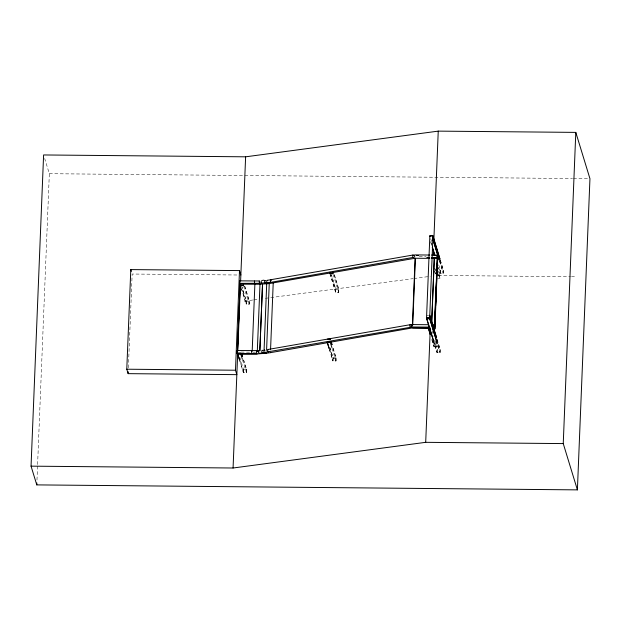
<?xml version="1.0" encoding="UTF-8"?>
<svg xmlns="http://www.w3.org/2000/svg" width="621" height="621" viewBox="0 0 621 621"><rect width="100%" height="100%" fill="white"/><g stroke="black" fill="none" stroke-linecap="round" stroke-linejoin="round"><path stroke-width="0.47" stroke-dasharray="3.1 2.33" d="M36.973 480.049L37.563 465.509M37.602 464.539L49.331 173.701L44.689 158.526M128.376 367.849L132.157 274.032L237.967 275.002M243.385 372.67L243.51 369.697L246.615 369.72L246.49 372.701L243.385 372.67L239.838 361.065M244.713 286.017L249.355 301.193L249.238 304.166L246.133 304.135L246.25 301.162L241.887 286.879M239.784 357.292L243.603 369.79L243.494 372.577L239.947 360.972M244.612 286.11L249.254 301.286L249.137 304.073L246.234 304.042L246.351 301.255L241.709 286.079M246.397 372.6L246.506 369.813L243.51 359.994M333.128 348.187L336.124 358.007L336.008 360.98L332.903 360.956L333.027 357.975L330.023 348.156M334.502 275.188L338.872 289.471L338.748 292.452L335.643 292.421L335.767 289.448L331.397 275.165M333.019 348.28L336.023 358.1L335.914 360.886L333.003 360.863L333.12 358.076L329.844 347.364M436.152 340.386L437.238 343.956L437.122 346.937L434.017 346.906L434.133 343.925L433.047 340.355M437.021 346.836L434.118 346.813L434.234 344.026L433.14 340.455M437.557 278.441L439.885 278.456L440.002 275.483L438.636 271.02M437.005 352.503L437.13 349.522L440.235 349.553L440.11 352.526L437.005 352.503L433.326 340.455M440.204 273.201L440.328 270.228L443.433 270.251L443.309 273.232L440.204 273.201L438.511 267.643M437.013 339.454L440.126 349.646L440.017 352.433L437.114 352.41L437.223 349.623L434.389 340.355M440.211 260.16L443.324 270.345L443.215 273.131L440.312 273.108L440.421 270.321L438.442 263.84M244.27 301.146L252.894 299.997M253.857 299.865L258.647 299.229M265.353 298.328L412.942 278.65M413.897 278.519L430.19 276.345M252.988 352.185L255.549 352.161M49.331 173.701L572.508 178.522M573.478 178.53L588.009 178.662M419.237 256.489L425.99 256.551M438.449 275.468L570.575 276.687M571.545 276.694L574.448 276.718M436.99 275.553L439.901 275.577L438.535 271.113M335.767 289.448L338.872 289.471M246.25 301.162L249.355 301.193M426.743 315.344L428.684 315.359M434.133 343.925L437.238 343.956M241.057 352.091L250.286 352.177M333.027 357.975L336.124 358.007M333.12 358.076L336.023 358.1M243.603 369.79L246.506 369.813M440.312 260.067L443.433 270.251M439.629 261.185L443.309 273.232M439.536 261.092L443.215 273.131M430.695 238.728L431.642 241.6M430.679 241.608L431.533 244.387M438.612 267.55L440.312 273.108M430.858 242.632L431.711 245.411M438.519 273.993L439.885 278.456M438.698 274.793L439.784 278.363M434.809 268.412L435.36 270.197M434.716 268.311L435.531 270.989M434.7 271.198L435.515 273.877M434.591 271.292L435.414 273.97M437.114 339.361L440.235 349.553M436.431 340.487L440.11 352.526M436.338 340.393L440.017 352.433M436.043 340.479L437.137 344.05M432.208 330.869L433.846 336.225M435.111 340.587L437.122 346.937M433.427 340.362L437.114 352.41M431.937 339.671L434.118 346.813M431.859 339.671L434.017 346.906M334.129 274.397L338.763 289.565L338.655 292.351L335.751 292.328L330.294 274.474M333.198 274.505L338.748 292.452M331.226 274.366L335.86 289.541M329.914 273.675L335.643 292.421M332.088 348.389L336.008 360.98M329.456 349.258L333.003 360.863M329.355 349.351L332.903 360.956M243.68 286.219L249.238 304.166M241.321 287.973L246.234 304.042M241.491 288.967L246.133 304.135M243.611 359.901L246.615 369.72M242.578 360.102L246.49 372.701"/><path stroke-width="0.93" d="M31.05 466.154L43.602 154.955L245.621 156.818L438.247 131.124L575.799 132.389L589.95 178.677L577.398 489.876L36.779 484.892L31.05 466.154L233.069 468.009L425.695 442.323L563.247 443.588L577.398 489.876M36.779 484.892L36.856 482.959M239.496 270.593L235.475 370.217L236.834 374.649L128.136 373.648L126.785 369.216L130.798 269.592L239.496 270.593L240.855 275.033M128.136 373.648L128.213 371.715M256.659 351.214L256.45 350.593L236.95 350.539L236.95 353.007L240.676 352.922M259.322 280.987L239.791 280.847L239.675 282.935L239.76 283.339L259.399 283.3L270.546 282.268M257.195 353.947L237.323 353.939L240.133 283.362M240.203 283.378L237.377 353.923L257.179 353.923L266.463 353.256M233.069 468.009L237.696 353.372M237.773 351.028L240.49 283.16M240.622 280.832L245.621 156.818M240.575 283.44L240.506 285.295L243.409 285.326M243.564 283.929L243.502 285.419L240.397 285.396M254.486 283.378L254.424 280.979L254.556 281.608M252.188 351.106L254.866 284.465M259.399 283.323L259.26 280.933M257.311 351.051L259.982 284.41M261.627 283.254C259.71 281.662 262.334 279.217 265.051 280.591M262.512 284.325L259.826 350.95L262.536 284.348M262.621 350.648A1.25 0.497 84.5 0 0 261.969 350.461A1.25 0.497 84.5 0 0 261.907 351.998A1.25 0.497 84.5 0 0 262.536 352.712L264.135 352.441M265.439 282.974L265.346 283.052A1.25 0.497 84.5 0 1 264.717 282.33A1.25 0.497 84.5 0 1 264.779 280.793A1.25 0.497 84.5 0 1 265.431 280.987M264.049 350.663L266.743 283.052M264.888 352.348L411.777 327.057L411.731 324.566L428.63 324.721M266.58 350.36L269.273 282.749M268.683 351.812L268.559 351.89A1.25 0.668 80.9 0 1 267.705 351.199A1.25 0.668 80.9 0 1 267.767 349.67A1.25 0.668 80.9 0 1 268.645 349.825M270.554 349.778L273.209 283.137M329.976 272.192L329.914 273.675L333.019 273.706L333.081 272.215M410.807 327.042L410.706 327.12A1.258 0.574 83.1 0 1 409.969 326.405A1.258 0.574 83.1 0 1 410.031 324.861A1.258 0.574 83.1 0 1 410.792 325.055M414.712 257.296L414.541 254.897L429.561 255.037M412.422 325.047L415.076 258.406M412.732 325.024L415.402 258.383M433.326 340.455L426.526 318.224L429.848 235.949M436.338 340.393L429.538 318.154L429.647 315.367L436.447 337.607M429.942 236.042L432.845 236.073L432.736 238.86L439.249 260.168M429.662 318.348L432.953 235.98L440.033 259.136M425.695 442.323L430.074 333.741M433.241 255.215L433.442 250.372M433.792 241.647L438.247 131.124M431.649 322.299L434.258 257.606M431.758 322.33L434.366 257.637M434.203 328.121L437.456 256.652L434.576 328.105M437.401 256.675L434.692 329.029L434.847 325.171M435.003 321.305L435.476 309.716M435.632 305.858L436.097 294.269M436.252 290.411L436.718 278.821M436.873 274.956L437.339 263.374M437.495 259.508L437.308 256.698M563.247 443.588L575.799 132.389M437.168 255.728L437.075 255.107L437.037 257.599L431.502 257.428L437.099 257.505L437.386 258.437L431.649 258.39M434.358 325.396C433.955 323.805 434.063 329.114 434.871 329.083L437.681 257.606L437.168 255.72M251.676 353.023L251.614 350.648L251.746 351.269M267.698 282.679L267.589 282.78A1.25 0.605 82.4 0 1 266.712 281.546A1.25 0.605 82.4 0 1 267.364 280.382M256.45 350.593L256.543 353.062M413.159 254.998L267.209 280.335M413.617 257.358L271.369 282.229A1.25 0.668 80.9 0 1 270.515 281.538A1.25 0.668 80.9 0 1 270.577 280.001A1.25 0.668 80.9 0 1 271.455 280.164L271.563 280.374M268.132 349.452L410.349 324.667M270.407 352.658L412.305 327.942L430.454 328.09M270.438 352.674L263.902 353.543M262.629 352.619C260.114 354.11 256.947 353.023 258.67 350.586M257.405 351.183L258.895 351.137M431.44 255.052L437.075 255.107M416.652 255.526L418.515 255.541M426.837 257.412L429.639 257.436M429.74 258.367L415.084 258.258L269.242 283.572L259.989 284.263L240.102 284.177L239.815 283.246M330.023 273.582L332.926 273.613M429.538 318.154L426.635 318.131L433.427 340.362M426.526 318.224L429.631 318.255L436.152 339.563M432.387 324.752L434.265 324.775M411.909 326.964L429.623 327.104M412.6 327.904L429.794 328.059M432.961 328.113L434.514 328.121M327.29 339.229L330.395 339.26M327.391 339.33L330.294 339.353M330.279 342.241L327.174 342.21L329.083 348.459M126.785 369.216L235.475 370.217M411.731 324.566L411.979 325.187M239.791 280.847L239.885 281.468M236.981 350.508L237.075 351.137M264.957 350.593L264.856 350.384A1.25 0.605 82.4 0 0 264.065 350.205A1.25 0.605 82.4 0 0 264.003 351.742A1.25 0.605 82.4 0 0 264.779 352.449M413.687 255.604L413.594 255.386A1.258 0.574 83.1 0 0 412.841 255.2A1.258 0.574 83.1 0 0 412.779 256.745A1.258 0.574 83.1 0 0 413.516 257.451M432.845 236.073L439.932 259.229M432.829 238.953L439.342 260.261M432.379 247.166L434.933 255.503M432.278 247.267L434.824 255.604M434.358 325.381L434.646 326.32M429.755 315.274L436.547 337.506M428.389 328.067L430.299 334.315M428.311 328.067L430.198 334.409M331.218 341.938L332.033 344.616M331.109 342.031L331.932 344.709M331.917 347.597L330.178 342.14L327.275 342.117L329.184 348.365M241.701 353.652L242.516 356.33M241.592 353.753L242.415 356.431M240.669 353.861L242.4 359.311M237.758 353.83L239.667 360.079M237.657 353.923L239.566 360.172M237.005 352.907L237.323 353.939M130.798 269.592L131.341 271.369M430.337 236.322A1.568 0.466 2.3 0 1 430.283 235.662A1.568 0.466 2.3 0 1 432.495 235.724A1.568 0.466 2.3 0 1 432.55 236.384M427.015 318.596A1.568 0.466 2.3 0 0 429.616 318.464A1.568 0.466 2.3 0 0 427.652 317.836A1.568 0.466 2.3 0 0 427.015 318.596"/></g></svg>
